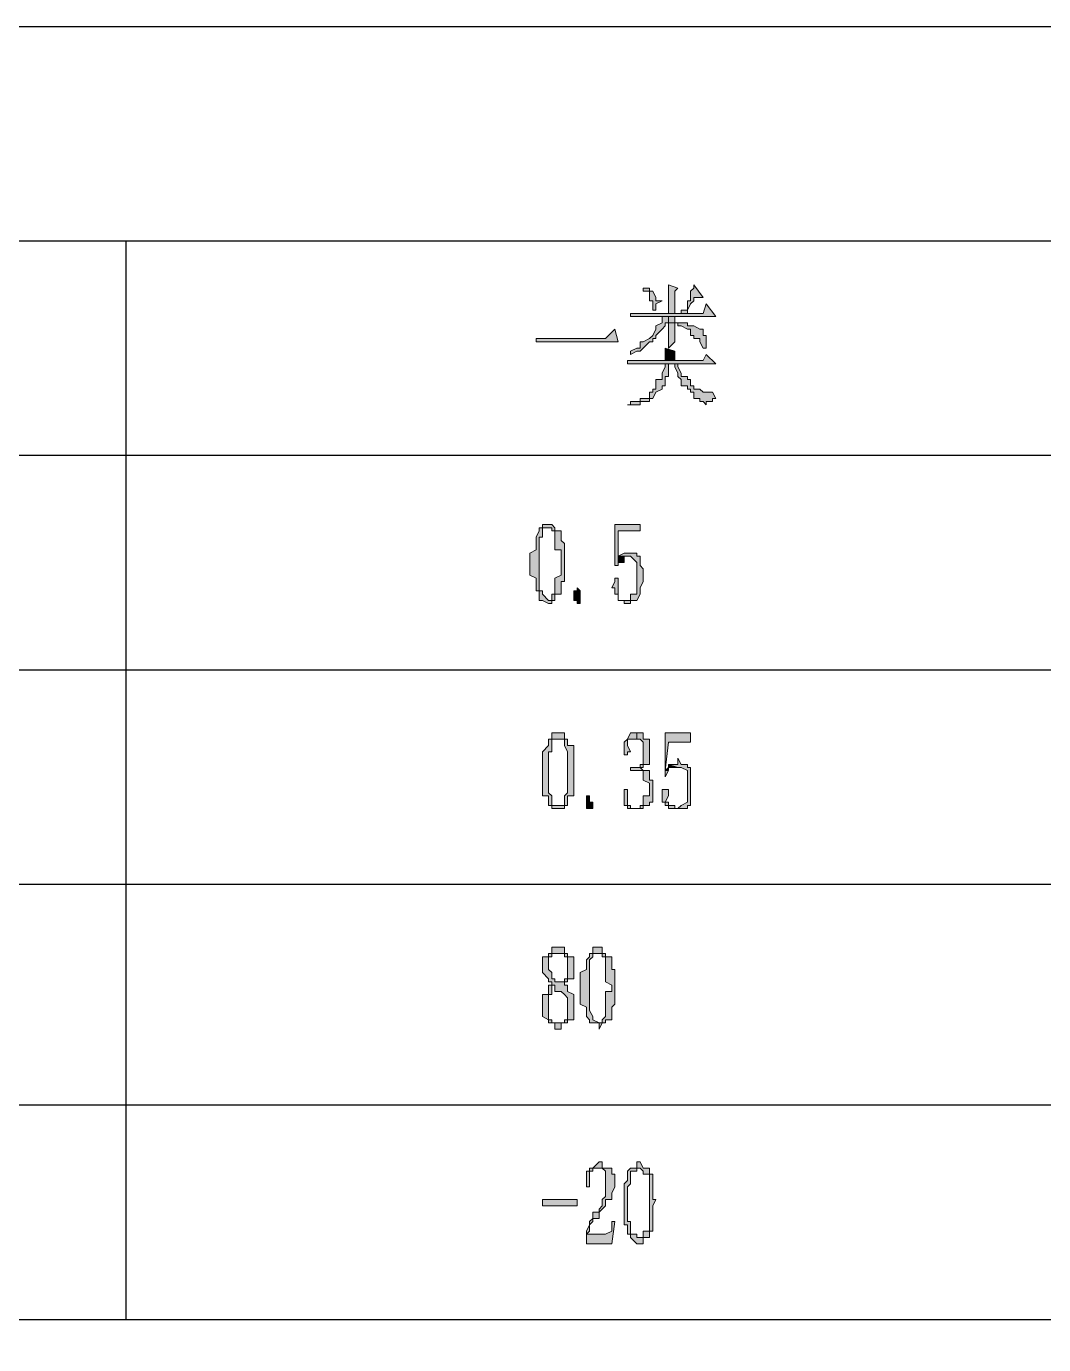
# Model space of a CAD drawing. Header units: millimetres. Extents: x 20 to 821, y 1 to 1134.
# Drawn here: x 613.9 to 671.9, y 1058.4 to 1133.6 of the extents above; entities that cross this region are included whole.
import ezdxf

# ---------------------------------------------------------------- set-up
doc = ezdxf.new("R2010")
doc.units = ezdxf.units.MM
doc.layers.add('1', color=7, linetype='Continuous')

msp = doc.modelspace()

# ---------------------------------------------------------------- hatches: boundary and pattern name
h = msp.add_hatch(color=0)
h.dxf.hatch_style = 2
h.paths.add_polyline_path([(651.96, 1118.841732), (651.96, 1118.661732), (651.78, 1118.481732), (651.78, 1117.941732), (651.6, 1117.941732), (651.6, 1117.401732), (651.24, 1117.401732), (651.24, 1117.221732), (650.88, 1117.221732), (650.52, 1117.221732), (651.6, 1117.221732), (651.6, 1117.401732), (651.78, 1117.761732), (651.96, 1117.941732), (651.96, 1118.121732), (652.32, 1118.121732), (652.5, 1118.121732)])
h = msp.add_hatch(color=0)
h.dxf.hatch_style = 2
h.paths.add_polyline_path([(650.52, 1118.841732), (650.52, 1117.221732), (650.88, 1117.221732), (650.88, 1118.481732), (651.06, 1118.661732)])
h = msp.add_hatch(color=0)
h.dxf.hatch_style = 2
h.paths.add_polyline_path([(649.08, 1118.661732), (649.08, 1118.481732), (649.44, 1118.481732), (649.44, 1117.941732), (649.62, 1117.941732), (649.62, 1117.401732), (649.8, 1117.401732), (649.8, 1117.761732), (650.16, 1117.941732), (649.8, 1117.941732), (649.8, 1118.121732), (649.62, 1118.481732), (649.44, 1118.481732), (649.44, 1118.661732)])
h = msp.add_hatch(color=0)
h.dxf.hatch_style = 2
h.paths.add_polyline_path([(652.68, 1117.761732), (652.5, 1117.221732), (648.36, 1117.221732), (648.36, 1117.041732), (653.22, 1117.041732)])
h = msp.add_hatch(color=0)
h.dxf.hatch_style = 2
h.paths.add_polyline_path([(650.34, 1117.041732), (650.16, 1117.041732), (650.16, 1116.681732), (649.8, 1116.501732), (649.8, 1116.321732), (649.62, 1115.961732), (649.44, 1115.781732), (649.08, 1115.601732), (648.9, 1115.601732), (648.9, 1115.241732), (648.72, 1115.241732), (648.36, 1115.061732), (648.36, 1114.881732), (648.72, 1115.061732), (648.9, 1115.061732), (649.08, 1115.241732), (649.44, 1115.601732), (649.62, 1115.601732), (649.62, 1115.781732), (649.8, 1115.781732), (649.8, 1115.961732), (650.16, 1116.321732), (650.34, 1116.501732), (650.34, 1116.681732), (650.52, 1116.681732), (650.52, 1117.041732)])
h = msp.add_hatch(color=0)
h.dxf.hatch_style = 2
h.paths.add_polyline_path([(650.88, 1117.041732), (650.34, 1117.041732), (650.52, 1117.041732), (650.52, 1116.681732), (650.88, 1116.681732), (651.06, 1116.681732), (651.06, 1116.501732), (651.24, 1116.501732), (651.6, 1116.321732), (651.78, 1116.321732), (651.78, 1115.961732), (651.96, 1115.961732), (651.96, 1115.781732), (652.32, 1115.781732), (652.32, 1115.601732), (652.5, 1115.241732), (652.68, 1115.241732), (652.68, 1115.601732), (652.68, 1115.961732), (652.5, 1115.961732), (652.5, 1116.321732), (652.32, 1116.321732), (651.96, 1116.501732), (651.6, 1116.501732), (651.6, 1116.681732), (650.88, 1116.681732)])
h = msp.add_hatch(color=0)
h.dxf.hatch_style = 2
h.paths.add_polyline_path([(650.52, 1116.681732), (650.52, 1115.241732), (650.88, 1115.601732), (650.88, 1116.681732)])
h = msp.add_hatch(color=0)
h.dxf.hatch_style = 2
h.paths.add_polyline_path([(647.46, 1116.321732), (646.92, 1115.781732), (642.96, 1115.781732), (642.96, 1115.601732), (647.64, 1115.601732)])
h = msp.add_hatch(color=0)
h.dxf.hatch_style = 2
h.paths.add_polyline_path([(650.34, 1115.241732), (650.34, 1114.521732), (650.52, 1114.521732), (650.88, 1114.521732), (650.88, 1114.881732), (650.88, 1115.061732)])
h = msp.add_hatch(color=0)
h.dxf.hatch_style = 2
h.paths.add_polyline_path([(652.68, 1114.881732), (652.5, 1114.521732), (648.18, 1114.521732), (648.18, 1114.341732), (653.22, 1114.341732)])
h = msp.add_hatch(color=0)
h.dxf.hatch_style = 2
h.paths.add_polyline_path([(650.52, 1114.341732), (650.34, 1114.341732), (650.34, 1114.161732), (650.16, 1113.801732), (650.16, 1113.441732), (649.8, 1113.441732), (649.8, 1112.901732), (649.62, 1112.901732), (649.62, 1112.721732), (649.44, 1112.721732), (649.44, 1112.361732), (649.08, 1112.361732), (648.9, 1112.361732), (648.9, 1112.181732), (648.36, 1112.181732), (648.36, 1112.001732), (648.18, 1112.001732), (648.9, 1112.001732), (648.9, 1112.181732), (649.44, 1112.181732), (649.44, 1112.361732), (649.62, 1112.361732), (649.8, 1112.721732), (650.16, 1112.901732), (650.16, 1113.081732), (650.34, 1113.081732), (650.34, 1113.621732), (650.52, 1113.621732)])
h = msp.add_hatch(color=0)
h.dxf.hatch_style = 2
h.paths.add_polyline_path([(651.06, 1114.341732), (650.88, 1114.341732), (650.88, 1114.161732), (651.06, 1113.801732), (651.06, 1113.621732), (651.24, 1113.441732), (651.24, 1113.081732), (651.6, 1113.081732), (651.6, 1112.901732), (651.78, 1112.901732), (651.78, 1112.721732), (651.96, 1112.721732), (651.96, 1112.361732), (652.32, 1112.361732), (652.32, 1112.181732), (652.5, 1112.181732), (652.68, 1112.001732), (652.68, 1112.181732), (653.04, 1112.181732), (653.04, 1112.361732), (653.22, 1112.361732), (653.04, 1112.721732), (652.5, 1112.721732), (652.32, 1112.901732), (651.96, 1112.901732), (651.96, 1113.081732), (651.78, 1113.081732), (651.78, 1113.441732), (651.6, 1113.441732), (651.6, 1113.621732), (651.24, 1113.621732), (651.24, 1113.801732), (651.06, 1114.161732)])
h = msp.add_hatch(color=0)
h.dxf.hatch_style = 2
h.paths.add_polyline_path([(643.14, 1104.981732), (643.14, 1104.801732), (642.96, 1104.441732), (642.96, 1103.721732), (642.6, 1103.541732), (642.6, 1102.281732), (642.96, 1102.101732), (642.96, 1101.561732), (642.96, 1101.381732), (643.14, 1101.381732), (643.14, 1100.841732), (643.32, 1100.841732), (643.68, 1100.661732), (643.86, 1100.661732), (643.86, 1100.841732), (644.04, 1100.841732), (643.68, 1100.841732), (643.32, 1101.201732), (643.32, 1101.381732), (643.14, 1101.381732), (643.14, 1104.441732), (643.32, 1104.441732), (643.32, 1104.981732), (643.68, 1104.981732)])
h = msp.add_hatch(color=0)
h.dxf.hatch_style = 2
h.paths.add_polyline_path([(643.68, 1105.161732), (643.32, 1105.161732), (643.32, 1104.981732), (643.14, 1104.981732), (643.68, 1104.981732), (643.86, 1104.981732), (643.86, 1104.801732), (644.04, 1104.801732), (644.04, 1104.441732), (644.04, 1103.721732), (644.4, 1103.721732), (644.4, 1103.001732), (644.4, 1102.821732), (644.4, 1102.281732), (644.04, 1102.101732), (644.04, 1101.201732), (643.86, 1101.201732), (643.86, 1100.841732), (643.68, 1100.841732), (644.04, 1100.841732), (644.04, 1101.201732), (644.4, 1101.201732), (644.4, 1101.381732), (644.4, 1101.921732), (644.58, 1101.921732), (644.58, 1104.081732), (644.4, 1104.261732), (644.4, 1104.801732), (644.04, 1104.801732), (644.04, 1104.981732), (643.86, 1105.161732)])
h = msp.add_hatch(color=0)
h.dxf.hatch_style = 2
h.paths.add_polyline_path([(648.9, 1105.161732), (647.46, 1105.161732), (647.46, 1102.821732), (647.64, 1102.821732), (647.64, 1103.001732), (647.64, 1104.801732), (648.9, 1104.801732)])
h = msp.add_hatch(color=0)
h.dxf.hatch_style = 2
h.paths.add_polyline_path([(648.18, 1103.541732), (648, 1103.541732), (647.64, 1103.361732), (648.36, 1103.361732), (648.72, 1103.001732), (648.72, 1101.381732), (648.72, 1101.201732), (648.36, 1101.201732), (648.36, 1100.841732), (648.18, 1100.841732), (647.64, 1100.841732), (648, 1100.841732), (648, 1100.661732), (648.18, 1100.661732), (648.36, 1100.661732), (648.36, 1100.841732), (648.72, 1100.841732), (648.9, 1101.201732), (648.9, 1101.561732), (649.08, 1101.921732), (649.08, 1102.641732), (648.9, 1102.821732), (648.9, 1103.361732), (648.72, 1103.361732), (648.72, 1103.541732), (648.36, 1103.541732)])
h = msp.add_hatch(color=0)
h.dxf.hatch_style = 2
h.paths.add_polyline_path([(647.64, 1103.361732), (647.64, 1103.001732), (648, 1103.001732), (648, 1103.361732), (648.18, 1103.361732)])
h = msp.add_hatch(color=0)
h.dxf.hatch_style = 2
h.paths.add_polyline_path([(645.3, 1100.661732), (645.3, 1100.841732), (645.12, 1100.841732), (645.12, 1101.381732), (645.3, 1101.381732), (645.3, 1101.561732), (645.48, 1101.381732), (645.48, 1100.661732)])
h = msp.add_hatch(color=0)
h.dxf.hatch_style = 2
h.paths.add_polyline_path([(647.46, 1102.101732), (647.46, 1101.921732), (647.28, 1101.561732), (647.46, 1101.561732), (647.46, 1101.381732), (647.46, 1101.201732), (647.64, 1101.201732), (647.64, 1100.841732), (648.18, 1100.841732), (647.64, 1100.841732), (647.64, 1101.201732), (647.64, 1101.561732), (647.64, 1102.101732)])
h = msp.add_hatch(color=0)
h.dxf.hatch_style = 2
h.paths.add_polyline_path([(644.4, 1093.281732), (643.86, 1093.281732), (643.86, 1092.921732), (644.58, 1092.921732), (644.58, 1092.741732), (644.58, 1092.561732), (644.76, 1092.201732), (644.76, 1091.121732), (644.76, 1090.761732), (644.76, 1089.861732), (644.58, 1089.681732), (644.58, 1089.141732), (644.4, 1089.141732), (644.76, 1089.141732), (644.76, 1089.321732), (644.76, 1089.681732), (645.12, 1089.681732), (645.12, 1092.561732), (644.76, 1092.561732), (644.76, 1092.921732), (644.58, 1092.921732), (644.58, 1093.281732)])
h = msp.add_hatch(color=0)
h.dxf.hatch_style = 2
h.paths.add_polyline_path([(648.36, 1093.281732), (648.18, 1092.921732), (648, 1092.741732), (648, 1092.021732), (648.18, 1092.021732), (648.18, 1092.201732), (648.36, 1092.201732), (648.18, 1092.561732), (648.18, 1092.921732), (648.36, 1092.921732), (648.72, 1092.921732), (648.72, 1093.281732)])
h = msp.add_hatch(color=0)
h.dxf.hatch_style = 2
h.paths.add_polyline_path([(648.72, 1093.281732), (648.36, 1093.281732), (648.72, 1093.281732), (648.72, 1092.921732), (648.9, 1092.921732), (649.08, 1092.741732), (649.08, 1091.481732), (648.9, 1091.481732), (648.9, 1091.301732), (648.36, 1091.301732), (648.36, 1091.121732), (649.08, 1091.121732), (649.08, 1090.761732), (649.08, 1090.581732), (649.44, 1090.401732), (649.44, 1089.681732), (649.08, 1089.681732), (649.08, 1089.141732), (648.9, 1089.141732), (648.9, 1088.961732), (648.72, 1088.961732), (649.08, 1088.961732), (649.08, 1089.141732), (649.44, 1089.141732), (649.44, 1089.321732), (649.62, 1089.321732), (649.62, 1089.681732), (649.62, 1090.581732), (649.44, 1090.581732), (649.44, 1091.121732), (649.08, 1091.121732), (648.9, 1091.301732), (649.08, 1091.301732), (649.08, 1091.481732), (649.44, 1091.481732), (649.44, 1091.841732), (649.44, 1092.921732), (649.08, 1092.921732), (649.08, 1093.281732), (648.9, 1093.281732)])
h = msp.add_hatch(color=0)
h.dxf.hatch_style = 2
h.paths.add_polyline_path([(651.78, 1093.281732), (650.34, 1093.281732), (650.34, 1090.761732), (650.52, 1091.121732), (650.34, 1091.121732), (650.52, 1092.741732), (651.78, 1092.741732)])
h = msp.add_hatch(color=0)
h.dxf.hatch_style = 2
h.paths.add_polyline_path([(643.86, 1092.921732), (643.68, 1092.921732), (643.68, 1092.741732), (643.68, 1092.561732), (643.32, 1092.201732), (643.32, 1089.861732), (643.32, 1089.681732), (643.68, 1089.681732), (643.68, 1089.321732), (643.68, 1089.141732), (643.86, 1089.141732), (643.86, 1088.961732), (644.04, 1088.961732), (644.58, 1088.961732), (644.58, 1089.141732), (643.86, 1089.141732), (643.86, 1089.321732), (643.86, 1089.681732), (643.68, 1089.861732), (643.68, 1092.201732), (643.86, 1092.201732), (643.86, 1092.921732), (644.04, 1092.921732), (644.4, 1092.921732)])
h = msp.add_hatch(color=0)
h.dxf.hatch_style = 2
h.paths.add_polyline_path([(651.06, 1091.841732), (651.06, 1091.481732), (650.88, 1091.481732), (650.52, 1091.481732), (651.06, 1091.301732), (651.24, 1091.301732), (651.6, 1091.121732), (651.6, 1089.681732), (651.6, 1089.321732), (651.24, 1089.141732), (651.06, 1088.961732), (650.52, 1088.961732), (650.88, 1088.961732), (651.6, 1088.961732), (651.6, 1089.141732), (651.78, 1089.141732), (651.78, 1089.321732), (651.78, 1091.301732), (651.6, 1091.301732), (651.6, 1091.481732), (651.24, 1091.481732)])
h = msp.add_hatch(color=0)
h.dxf.hatch_style = 2
h.paths.add_polyline_path([(650.52, 1091.481732), (650.52, 1091.301732), (650.34, 1091.121732), (650.52, 1091.121732), (650.52, 1091.301732), (651.06, 1091.301732)])
h = msp.add_hatch(color=0)
h.dxf.hatch_style = 2
h.paths.add_polyline_path([(646.02, 1088.961732), (645.84, 1088.961732), (645.84, 1089.141732), (645.84, 1089.681732), (646.02, 1089.681732), (646.02, 1089.321732), (646.2, 1089.321732), (646.2, 1088.961732)])
h = msp.add_hatch(color=0)
h.dxf.hatch_style = 2
h.paths.add_polyline_path([(648.18, 1090.041732), (648, 1090.041732), (648, 1089.861732), (648, 1089.141732), (648.18, 1089.141732), (648.18, 1088.961732), (648.36, 1088.961732), (649.08, 1088.961732), (648.72, 1088.961732), (648.36, 1088.961732), (648.36, 1089.141732), (648.18, 1089.141732), (648.18, 1089.321732)])
h = msp.add_hatch(color=0)
h.dxf.hatch_style = 2
h.paths.add_polyline_path([(650.34, 1090.041732), (650.16, 1090.041732), (650.16, 1089.861732), (650.16, 1089.321732), (650.34, 1089.321732), (650.34, 1089.141732), (650.52, 1089.141732), (650.52, 1088.961732), (651.06, 1088.961732), (650.88, 1088.961732), (650.88, 1089.141732), (650.52, 1089.141732), (650.52, 1089.321732), (650.34, 1089.321732), (650.52, 1089.681732), (650.52, 1090.041732)])
h = msp.add_hatch(color=0)
h.dxf.hatch_style = 2
h.paths.add_polyline_path([(644.4, 1081.041732), (643.86, 1081.041732), (643.86, 1080.681732), (643.68, 1080.681732), (643.68, 1080.501732), (643.32, 1080.501732), (643.32, 1080.321732), (643.32, 1079.601732), (643.68, 1079.241732), (643.68, 1079.061732), (643.86, 1079.061732), (643.86, 1078.881732), (644.04, 1078.881732), (644.04, 1078.521732), (644.4, 1078.521732), (644.58, 1078.341732), (644.76, 1078.161732), (644.76, 1076.901732), (644.58, 1076.901732), (644.58, 1076.721732), (644.4, 1076.721732), (643.86, 1076.721732), (644.04, 1076.721732), (644.04, 1076.361732), (644.4, 1076.361732), (644.4, 1076.721732), (644.58, 1076.721732), (644.76, 1076.721732), (644.76, 1076.901732), (645.12, 1076.901732), (645.12, 1077.081732), (645.12, 1078.341732), (644.76, 1078.521732), (644.76, 1078.881732), (644.58, 1078.881732), (644.58, 1079.061732), (644.4, 1079.061732), (644.04, 1079.061732), (644.04, 1079.241732), (643.86, 1079.241732), (643.86, 1079.601732), (643.68, 1079.781732), (643.68, 1080.501732), (643.86, 1080.501732), (643.86, 1080.681732), (644.04, 1080.681732), (644.58, 1080.681732), (644.58, 1081.041732)])
h = msp.add_hatch(color=0)
h.dxf.hatch_style = 2
h.paths.add_polyline_path([(644.58, 1080.681732), (644.4, 1080.681732), (644.58, 1080.681732), (644.58, 1080.501732), (644.76, 1080.501732), (644.76, 1079.241732), (644.58, 1079.241732), (644.58, 1079.061732), (644.4, 1079.061732), (644.76, 1079.061732), (644.76, 1079.241732), (645.12, 1079.241732), (645.12, 1079.601732), (645.12, 1080.501732), (644.76, 1080.501732), (644.76, 1080.681732)])
h = msp.add_hatch(color=0)
h.dxf.hatch_style = 2
h.paths.add_polyline_path([(646.02, 1080.681732), (646.02, 1080.501732), (645.84, 1080.321732), (645.84, 1079.781732), (645.48, 1079.601732), (645.48, 1077.801732), (645.84, 1077.621732), (645.84, 1077.441732), (645.84, 1077.081732), (646.02, 1076.901732), (646.02, 1076.721732), (646.2, 1076.721732), (646.56, 1076.721732), (646.56, 1076.361732), (646.74, 1076.721732), (646.92, 1076.721732), (646.56, 1076.721732), (646.2, 1076.901732), (646.2, 1077.081732), (646.02, 1077.441732), (646.02, 1080.321732), (646.2, 1080.501732), (646.2, 1080.681732), (646.56, 1080.681732)])
h = msp.add_hatch(color=0)
h.dxf.hatch_style = 2
h.paths.add_polyline_path([(646.56, 1081.041732), (646.2, 1081.041732), (646.2, 1080.681732), (646.02, 1080.681732), (646.56, 1080.681732), (646.74, 1080.681732), (646.74, 1080.501732), (646.92, 1080.501732), (646.92, 1080.321732), (646.92, 1079.061732), (647.28, 1078.881732), (647.28, 1078.521732), (646.92, 1078.521732), (646.92, 1078.341732), (646.92, 1077.081732), (646.74, 1076.901732), (646.74, 1076.721732), (646.56, 1076.721732), (646.92, 1076.721732), (646.92, 1076.901732), (647.28, 1076.901732), (647.28, 1077.081732), (647.28, 1077.621732), (647.46, 1077.801732), (647.46, 1079.781732), (647.28, 1079.781732), (647.28, 1080.501732), (646.92, 1080.501732), (646.92, 1080.681732), (646.74, 1080.681732), (646.74, 1081.041732)])
h = msp.add_hatch(color=0)
h.dxf.hatch_style = 2
h.paths.add_polyline_path([(643.86, 1078.881732), (643.68, 1078.881732), (643.68, 1078.521732), (643.68, 1078.341732), (643.32, 1078.341732), (643.32, 1077.081732), (643.68, 1076.901732), (643.68, 1076.721732), (643.86, 1076.721732), (644.4, 1076.721732), (644.04, 1076.721732), (643.86, 1076.721732), (643.86, 1076.901732), (643.68, 1076.901732), (643.68, 1077.081732), (643.68, 1078.341732), (643.86, 1078.341732), (643.86, 1078.881732), (644.04, 1078.881732)])
h = msp.add_hatch(color=0)
h.dxf.hatch_style = 2
h.paths.add_polyline_path([(646.56, 1068.801732), (646.2, 1068.441732), (646.74, 1068.441732), (646.92, 1068.261732), (646.92, 1066.821732), (646.74, 1066.641732), (646.74, 1066.281732), (646.56, 1066.101732), (646.56, 1065.921732), (646.2, 1065.921732), (646.2, 1065.561732), (646.02, 1065.381732), (646.02, 1065.201732), (645.84, 1064.841732), (645.84, 1064.661732), (646.02, 1064.841732), (646.02, 1065.201732), (646.2, 1065.381732), (646.2, 1065.561732), (646.56, 1065.561732), (646.56, 1065.921732), (646.74, 1066.101732), (646.92, 1066.281732), (646.92, 1066.641732), (647.28, 1066.641732), (647.28, 1067.001732), (647.46, 1067.361732), (647.46, 1068.081732), (647.28, 1068.081732), (647.28, 1068.441732), (646.92, 1068.441732), (646.74, 1068.441732), (646.74, 1068.801732)])
h = msp.add_hatch(color=0)
h.dxf.hatch_style = 2
h.paths.add_polyline_path([(646.2, 1068.441732), (646.02, 1068.441732), (646.02, 1068.261732), (645.84, 1068.261732), (645.84, 1068.081732), (645.84, 1067.361732), (646.02, 1067.361732), (646.02, 1068.261732), (646.2, 1068.261732), (646.2, 1068.441732), (646.56, 1068.441732)])
h = msp.add_hatch(color=0)
h.dxf.hatch_style = 2
h.paths.add_polyline_path([(648.36, 1068.441732), (648.18, 1068.261732), (648.18, 1067.721732), (648, 1067.541732), (648, 1065.201732), (648.18, 1065.201732), (648.18, 1064.661732), (648.36, 1064.661732), (648.36, 1064.481732), (648.72, 1064.121732), (649.08, 1064.121732), (649.08, 1064.481732), (648.72, 1064.481732), (648.72, 1064.661732), (648.36, 1064.661732), (648.36, 1064.841732), (648.36, 1065.381732), (648.18, 1065.381732), (648.18, 1067.361732), (648.36, 1067.541732), (648.36, 1068.261732), (648.72, 1068.261732), (648.72, 1068.441732), (648.9, 1068.441732)])
h = msp.add_hatch(color=0)
h.dxf.hatch_style = 2
h.paths.add_polyline_path([(648.9, 1068.801732), (648.72, 1068.801732), (648.72, 1068.441732), (648.36, 1068.441732), (648.9, 1068.441732), (649.08, 1068.261732), (649.08, 1068.081732), (649.44, 1068.081732), (649.44, 1066.641732), (649.44, 1066.281732), (649.44, 1064.841732), (649.08, 1064.841732), (649.08, 1064.481732), (648.9, 1064.481732), (649.44, 1064.481732), (649.44, 1064.661732), (649.44, 1064.841732), (649.62, 1064.841732), (649.62, 1066.281732), (649.8, 1066.641732), (649.62, 1066.641732), (649.62, 1066.821732), (649.62, 1068.081732), (649.44, 1068.081732), (649.44, 1068.441732), (649.08, 1068.441732)])
h = msp.add_hatch(color=0)
h.dxf.hatch_style = 2
h.paths.add_polyline_path([(643.32, 1066.281732), (643.32, 1066.641732), (645.3, 1066.641732), (645.3, 1066.281732)])
h = msp.add_hatch(color=0)
h.dxf.hatch_style = 2
h.paths.add_polyline_path([(647.46, 1065.381732), (647.28, 1065.381732), (647.28, 1065.201732), (647.28, 1064.841732), (646.92, 1064.661732), (645.84, 1064.661732), (645.84, 1064.121732), (647.28, 1064.121732)])

# ---------------------------------------------------------------- linework, layer by layer
at = {"layer": '1', "color": 0, "lineweight": 25}
for points in [[(20.16, 1133.601732), (821.16, 1133.601732), (821.16, 0.501732), (20.16, 0.501732), (20.16, 1133.601732)], [(557.64, 1133.601732), (821.16, 1133.601732)], [(557.64, 1121.361732), (821.16, 1121.361732)], [(619.56, 1059.801732), (619.56, 1121.361732)], [(557.64, 1109.121732), (821.16, 1109.121732)], [(557.64, 1096.881732), (821.16, 1096.881732)], [(557.64, 1084.641732), (821.16, 1084.641732)], [(557.64, 1072.041732), (821.16, 1072.041732)], [(557.64, 1059.801732), (821.16, 1059.801732)], [(557.64, 1059.801732), (774.72, 1059.801732)]]:
    msp.add_lwpolyline(points, dxfattribs=at)
at = {"layer": '1', "color": 0, "lineweight": 5}
for points in [[(651.96, 1118.841732), (651.96, 1118.661732), (651.78, 1118.481732), (651.78, 1117.941732), (651.6, 1117.941732), (651.6, 1117.401732), (651.24, 1117.401732), (651.24, 1117.221732), (650.88, 1117.221732), (650.52, 1117.221732), (651.6, 1117.221732), (651.6, 1117.401732), (651.78, 1117.761732), (651.96, 1117.941732), (651.96, 1118.121732), (652.32, 1118.121732), (652.5, 1118.121732), (651.96, 1118.841732)], [(650.52, 1118.841732), (650.52, 1117.221732), (650.88, 1117.221732), (650.88, 1118.481732), (651.06, 1118.661732), (650.52, 1118.841732)], [(649.08, 1118.661732), (649.08, 1118.481732), (649.44, 1118.481732), (649.44, 1117.941732), (649.62, 1117.941732), (649.62, 1117.401732), (649.8, 1117.401732), (649.8, 1117.761732), (650.16, 1117.941732), (649.8, 1117.941732), (649.8, 1118.121732), (649.62, 1118.481732), (649.44, 1118.481732), (649.44, 1118.661732), (649.08, 1118.661732)], [(652.68, 1117.761732), (652.5, 1117.221732), (648.36, 1117.221732), (648.36, 1117.041732), (653.22, 1117.041732), (652.68, 1117.761732)], [(650.34, 1117.041732), (650.16, 1117.041732), (650.16, 1116.681732), (649.8, 1116.501732), (649.8, 1116.321732), (649.62, 1115.961732), (649.44, 1115.781732), (649.08, 1115.601732), (648.9, 1115.601732), (648.9, 1115.241732), (648.72, 1115.241732), (648.36, 1115.061732), (648.36, 1114.881732), (648.72, 1115.061732), (648.9, 1115.061732), (649.08, 1115.241732), (649.44, 1115.601732), (649.62, 1115.601732), (649.62, 1115.781732), (649.8, 1115.781732), (649.8, 1115.961732), (650.16, 1116.321732), (650.34, 1116.501732), (650.34, 1116.681732), (650.52, 1116.681732), (650.52, 1117.041732), (650.34, 1117.041732)], [(650.88, 1117.041732), (650.34, 1117.041732), (650.52, 1117.041732), (650.52, 1116.681732), (650.88, 1116.681732), (651.06, 1116.681732), (651.06, 1116.501732), (651.24, 1116.501732), (651.6, 1116.321732), (651.78, 1116.321732), (651.78, 1115.961732), (651.96, 1115.961732), (651.96, 1115.781732), (652.32, 1115.781732), (652.32, 1115.601732), (652.5, 1115.241732), (652.68, 1115.241732), (652.68, 1115.601732), (652.68, 1115.961732), (652.5, 1115.961732), (652.5, 1116.321732), (652.32, 1116.321732), (651.96, 1116.501732), (651.6, 1116.501732), (651.6, 1116.681732), (650.88, 1116.681732), (650.88, 1117.041732)], [(650.52, 1116.681732), (650.52, 1115.241732), (650.88, 1115.601732), (650.88, 1116.681732), (650.52, 1116.681732)], [(647.46, 1116.321732), (646.92, 1115.781732), (642.96, 1115.781732), (642.96, 1115.601732), (647.64, 1115.601732), (647.46, 1116.321732)], [(650.34, 1115.241732), (650.34, 1114.521732), (650.52, 1114.521732), (650.88, 1114.521732), (650.88, 1114.881732), (650.88, 1115.061732), (650.34, 1115.241732)], [(652.68, 1114.881732), (652.5, 1114.521732), (648.18, 1114.521732), (648.18, 1114.341732), (653.22, 1114.341732), (652.68, 1114.881732)], [(650.52, 1114.341732), (650.34, 1114.341732), (650.34, 1114.161732), (650.16, 1113.801732), (650.16, 1113.441732), (649.8, 1113.441732), (649.8, 1112.901732), (649.62, 1112.901732), (649.62, 1112.721732), (649.44, 1112.721732), (649.44, 1112.361732), (649.08, 1112.361732), (648.9, 1112.361732), (648.9, 1112.181732), (648.36, 1112.181732), (648.36, 1112.001732), (648.18, 1112.001732), (648.18, 1112.001732), (648.9, 1112.001732), (648.9, 1112.181732), (649.44, 1112.181732), (649.44, 1112.361732), (649.62, 1112.361732), (649.8, 1112.721732), (650.16, 1112.901732), (650.16, 1113.081732), (650.34, 1113.081732), (650.34, 1113.621732), (650.52, 1113.621732), (650.52, 1114.341732)], [(651.06, 1114.341732), (650.88, 1114.341732), (650.88, 1114.161732), (651.06, 1113.801732), (651.06, 1113.621732), (651.24, 1113.441732), (651.24, 1113.081732), (651.6, 1113.081732), (651.6, 1112.901732), (651.78, 1112.901732), (651.78, 1112.721732), (651.96, 1112.721732), (651.96, 1112.361732), (652.32, 1112.361732), (652.32, 1112.181732), (652.5, 1112.181732), (652.68, 1112.001732), (652.68, 1112.181732), (653.04, 1112.181732), (653.04, 1112.361732), (653.22, 1112.361732), (653.04, 1112.721732), (652.5, 1112.721732), (652.32, 1112.901732), (651.96, 1112.901732), (651.96, 1113.081732), (651.78, 1113.081732), (651.78, 1113.441732), (651.6, 1113.441732), (651.6, 1113.621732), (651.24, 1113.621732), (651.24, 1113.801732), (651.06, 1114.161732), (651.06, 1114.341732)], [(643.14, 1104.981732), (643.14, 1104.801732), (642.96, 1104.441732), (642.96, 1103.721732), (642.6, 1103.541732), (642.6, 1102.281732), (642.96, 1102.101732), (642.96, 1101.561732), (642.96, 1101.561732), (642.96, 1101.381732), (643.14, 1101.381732), (643.14, 1100.841732), (643.32, 1100.841732), (643.68, 1100.661732), (643.86, 1100.661732), (643.86, 1100.841732), (644.04, 1100.841732), (643.68, 1100.841732), (643.32, 1101.201732), (643.32, 1101.381732), (643.14, 1101.381732), (643.14, 1104.441732), (643.32, 1104.441732), (643.32, 1104.981732), (643.68, 1104.981732), (643.14, 1104.981732)], [(643.68, 1105.161732), (643.32, 1105.161732), (643.32, 1104.981732), (643.14, 1104.981732), (643.68, 1104.981732), (643.86, 1104.981732), (643.86, 1104.801732), (644.04, 1104.801732), (644.04, 1104.441732), (644.04, 1103.721732), (644.4, 1103.721732), (644.4, 1103.001732), (644.4, 1102.821732), (644.4, 1102.281732), (644.04, 1102.101732), (644.04, 1101.201732), (643.86, 1101.201732), (643.86, 1100.841732), (643.68, 1100.841732), (644.04, 1100.841732), (644.04, 1101.201732), (644.4, 1101.201732), (644.4, 1101.381732), (644.4, 1101.921732), (644.58, 1101.921732), (644.58, 1104.081732), (644.4, 1104.261732), (644.4, 1104.801732), (644.04, 1104.801732), (644.04, 1104.981732), (643.86, 1105.161732), (643.68, 1105.161732)], [(648.9, 1105.161732), (647.46, 1105.161732), (647.46, 1102.821732), (647.64, 1102.821732), (647.64, 1103.001732), (647.64, 1104.801732), (648.9, 1104.801732), (648.9, 1105.161732)], [(648.18, 1103.541732), (648, 1103.541732), (647.64, 1103.361732), (648.36, 1103.361732), (648.72, 1103.001732), (648.72, 1101.381732), (648.72, 1101.381732), (648.72, 1101.201732), (648.36, 1101.201732), (648.36, 1100.841732), (648.18, 1100.841732), (647.64, 1100.841732), (648, 1100.841732), (648, 1100.661732), (648.18, 1100.661732), (648.36, 1100.661732), (648.36, 1100.841732), (648.72, 1100.841732), (648.9, 1101.201732), (648.9, 1101.561732), (649.08, 1101.921732), (649.08, 1102.641732), (648.9, 1102.821732), (648.9, 1103.361732), (648.72, 1103.361732), (648.72, 1103.541732), (648.36, 1103.541732), (648.18, 1103.541732)], [(647.64, 1103.361732), (647.64, 1103.001732), (648, 1103.001732), (648, 1103.361732), (648.18, 1103.361732), (647.64, 1103.361732)], [(645.3, 1100.661732), (645.3, 1100.841732), (645.12, 1100.841732), (645.12, 1101.381732), (645.3, 1101.381732), (645.3, 1101.561732), (645.48, 1101.381732), (645.48, 1100.661732), (645.3, 1100.661732)], [(647.46, 1102.101732), (647.46, 1101.921732), (647.28, 1101.561732), (647.46, 1101.561732), (647.46, 1101.381732), (647.46, 1101.201732), (647.64, 1101.201732), (647.64, 1100.841732), (648.18, 1100.841732), (647.64, 1100.841732), (647.64, 1101.201732), (647.64, 1101.561732), (647.64, 1101.561732), (647.64, 1102.101732), (647.46, 1102.101732)], [(644.4, 1093.281732), (643.86, 1093.281732), (643.86, 1092.921732), (644.58, 1092.921732), (644.58, 1092.741732), (644.58, 1092.561732), (644.76, 1092.201732), (644.76, 1091.121732), (644.76, 1090.761732), (644.76, 1089.861732), (644.58, 1089.681732), (644.58, 1089.141732), (644.4, 1089.141732), (644.76, 1089.141732), (644.76, 1089.321732), (644.76, 1089.681732), (645.12, 1089.681732), (645.12, 1092.561732), (644.76, 1092.561732), (644.76, 1092.921732), (644.58, 1092.921732), (644.58, 1093.281732), (644.4, 1093.281732)], [(648.36, 1093.281732), (648.18, 1092.921732), (648, 1092.741732), (648, 1092.021732), (648.18, 1092.021732), (648.18, 1092.201732), (648.36, 1092.201732), (648.18, 1092.561732), (648.18, 1092.921732), (648.36, 1092.921732), (648.36, 1092.921732), (648.72, 1092.921732), (648.72, 1093.281732), (648.36, 1093.281732)], [(648.72, 1093.281732), (648.36, 1093.281732), (648.72, 1093.281732), (648.72, 1092.921732), (648.9, 1092.921732), (649.08, 1092.741732), (649.08, 1091.481732), (648.9, 1091.481732), (648.9, 1091.301732), (648.9, 1091.301732), (648.36, 1091.301732), (648.36, 1091.121732), (649.08, 1091.121732), (649.08, 1090.761732), (649.08, 1090.581732), (649.44, 1090.401732), (649.44, 1089.681732), (649.08, 1089.681732), (649.08, 1089.141732), (648.9, 1089.141732), (648.9, 1088.961732), (648.72, 1088.961732), (649.08, 1088.961732), (649.08, 1089.141732), (649.44, 1089.141732), (649.44, 1089.321732), (649.62, 1089.321732), (649.62, 1089.681732), (649.62, 1090.581732), (649.44, 1090.581732), (649.44, 1091.121732), (649.08, 1091.121732), (648.9, 1091.301732), (649.08, 1091.301732), (649.08, 1091.481732), (649.44, 1091.481732), (649.44, 1091.841732), (649.44, 1092.921732), (649.08, 1092.921732), (649.08, 1093.281732), (648.9, 1093.281732), (648.72, 1093.281732)], [(651.78, 1093.281732), (650.34, 1093.281732), (650.34, 1090.761732), (650.52, 1091.121732), (650.34, 1091.121732), (650.52, 1092.741732), (651.78, 1092.741732), (651.78, 1093.281732)], [(643.86, 1092.921732), (643.68, 1092.921732), (643.68, 1092.741732), (643.68, 1092.561732), (643.32, 1092.201732), (643.32, 1089.861732), (643.32, 1089.681732), (643.68, 1089.681732), (643.68, 1089.321732), (643.68, 1089.141732), (643.86, 1089.141732), (643.86, 1088.961732), (644.04, 1088.961732), (644.58, 1088.961732), (644.58, 1089.141732), (643.86, 1089.141732), (643.86, 1089.321732), (643.86, 1089.681732), (643.68, 1089.861732), (643.68, 1092.201732), (643.86, 1092.201732), (643.86, 1092.921732), (644.04, 1092.921732), (644.4, 1092.921732), (643.86, 1092.921732)], [(651.06, 1091.841732), (651.06, 1091.481732), (650.88, 1091.481732), (650.52, 1091.481732), (651.06, 1091.301732), (651.24, 1091.301732), (651.6, 1091.121732), (651.6, 1089.681732), (651.6, 1089.321732), (651.24, 1089.141732), (651.06, 1088.961732), (650.52, 1088.961732), (650.88, 1088.961732), (651.6, 1088.961732), (651.6, 1089.141732), (651.78, 1089.141732), (651.78, 1089.321732), (651.78, 1091.301732), (651.6, 1091.301732), (651.6, 1091.481732), (651.24, 1091.481732), (651.06, 1091.841732)], [(650.52, 1091.481732), (650.52, 1091.301732), (650.34, 1091.121732), (650.52, 1091.121732), (650.52, 1091.301732), (651.06, 1091.301732), (650.52, 1091.481732)], [(646.02, 1088.961732), (645.84, 1088.961732), (645.84, 1089.141732), (645.84, 1089.681732), (646.02, 1089.681732), (646.02, 1089.321732), (646.2, 1089.321732), (646.2, 1088.961732), (646.02, 1088.961732)], [(648.18, 1090.041732), (648, 1090.041732), (648, 1089.861732), (648, 1089.141732), (648.18, 1089.141732), (648.18, 1088.961732), (648.36, 1088.961732), (649.08, 1088.961732), (648.72, 1088.961732), (648.36, 1088.961732), (648.36, 1089.141732), (648.18, 1089.141732), (648.18, 1089.321732), (648.18, 1090.041732)], [(650.34, 1090.041732), (650.16, 1090.041732), (650.16, 1089.861732), (650.16, 1089.321732), (650.34, 1089.321732), (650.34, 1089.141732), (650.52, 1089.141732), (650.52, 1088.961732), (651.06, 1088.961732), (650.88, 1088.961732), (650.88, 1089.141732), (650.52, 1089.141732), (650.52, 1089.321732), (650.34, 1089.321732), (650.52, 1089.681732), (650.52, 1089.681732), (650.52, 1090.041732), (650.34, 1090.041732)], [(644.4, 1081.041732), (643.86, 1081.041732), (643.86, 1080.681732), (643.68, 1080.681732), (643.68, 1080.501732), (643.32, 1080.501732), (643.32, 1080.321732), (643.32, 1079.601732), (643.68, 1079.241732), (643.68, 1079.061732), (643.86, 1079.061732), (643.86, 1078.881732), (643.86, 1078.881732), (644.04, 1078.881732), (644.04, 1078.521732), (644.4, 1078.521732), (644.58, 1078.341732), (644.76, 1078.161732), (644.76, 1076.901732), (644.58, 1076.901732), (644.58, 1076.721732), (644.4, 1076.721732), (643.86, 1076.721732), (644.04, 1076.721732), (644.04, 1076.361732), (644.4, 1076.361732), (644.4, 1076.721732), (644.58, 1076.721732), (644.76, 1076.721732), (644.76, 1076.901732), (645.12, 1076.901732), (645.12, 1077.081732), (645.12, 1078.341732), (644.76, 1078.521732), (644.76, 1078.881732), (644.58, 1078.881732), (644.58, 1079.061732), (644.4, 1079.061732), (644.04, 1079.061732), (644.04, 1079.241732), (643.86, 1079.241732), (643.86, 1079.601732), (643.68, 1079.781732), (643.68, 1080.501732), (643.86, 1080.501732), (643.86, 1080.681732), (644.04, 1080.681732), (644.58, 1080.681732), (644.58, 1081.041732), (644.4, 1081.041732)], [(644.58, 1080.681732), (644.4, 1080.681732), (644.58, 1080.681732), (644.58, 1080.501732), (644.76, 1080.501732), (644.76, 1079.241732), (644.58, 1079.241732), (644.58, 1079.061732), (644.4, 1079.061732), (644.76, 1079.061732), (644.76, 1079.241732), (644.76, 1079.241732), (645.12, 1079.241732), (645.12, 1079.601732), (645.12, 1080.501732), (644.76, 1080.501732), (644.76, 1080.681732), (644.58, 1080.681732)], [(646.02, 1080.681732), (646.02, 1080.501732), (645.84, 1080.321732), (645.84, 1079.781732), (645.48, 1079.601732), (645.48, 1077.801732), (645.84, 1077.621732), (645.84, 1077.441732), (645.84, 1077.081732), (646.02, 1076.901732), (646.02, 1076.721732), (646.2, 1076.721732), (646.56, 1076.721732), (646.56, 1076.361732), (646.74, 1076.721732), (646.92, 1076.721732), (646.56, 1076.721732), (646.2, 1076.901732), (646.2, 1077.081732), (646.02, 1077.441732), (646.02, 1080.321732), (646.2, 1080.501732), (646.2, 1080.681732), (646.56, 1080.681732), (646.02, 1080.681732)], [(646.56, 1081.041732), (646.2, 1081.041732), (646.2, 1080.681732), (646.02, 1080.681732), (646.56, 1080.681732), (646.74, 1080.681732), (646.74, 1080.501732), (646.92, 1080.501732), (646.92, 1080.321732), (646.92, 1079.061732), (647.28, 1078.881732), (647.28, 1078.521732), (646.92, 1078.521732), (646.92, 1078.341732), (646.92, 1077.081732), (646.74, 1076.901732), (646.74, 1076.721732), (646.56, 1076.721732), (646.92, 1076.721732), (646.92, 1076.901732), (647.28, 1076.901732), (647.28, 1077.081732), (647.28, 1077.621732), (647.46, 1077.801732), (647.46, 1079.781732), (647.28, 1079.781732), (647.28, 1080.501732), (646.92, 1080.501732), (646.92, 1080.681732), (646.74, 1080.681732), (646.74, 1081.041732), (646.56, 1081.041732)], [(643.86, 1078.881732), (643.68, 1078.881732), (643.68, 1078.521732), (643.68, 1078.341732), (643.32, 1078.341732), (643.32, 1077.081732), (643.68, 1076.901732), (643.68, 1076.721732), (643.86, 1076.721732), (644.4, 1076.721732), (644.04, 1076.721732), (643.86, 1076.721732), (643.86, 1076.901732), (643.86, 1076.901732), (643.68, 1076.901732), (643.68, 1077.081732), (643.68, 1078.341732), (643.86, 1078.341732), (643.86, 1078.881732), (644.04, 1078.881732), (643.86, 1078.881732)], [(646.56, 1068.801732), (646.2, 1068.441732), (646.74, 1068.441732), (646.92, 1068.261732), (646.92, 1066.821732), (646.74, 1066.641732), (646.74, 1066.281732), (646.56, 1066.101732), (646.56, 1065.921732), (646.2, 1065.921732), (646.2, 1065.561732), (646.02, 1065.381732), (646.02, 1065.201732), (645.84, 1064.841732), (645.84, 1064.661732), (646.02, 1064.841732), (646.02, 1065.201732), (646.2, 1065.381732), (646.2, 1065.561732), (646.56, 1065.561732), (646.56, 1065.921732), (646.74, 1066.101732), (646.92, 1066.281732), (646.92, 1066.641732), (647.28, 1066.641732), (647.28, 1067.001732), (647.46, 1067.361732), (647.46, 1068.081732), (647.28, 1068.081732), (647.28, 1068.441732), (646.92, 1068.441732), (646.74, 1068.441732), (646.74, 1068.801732), (646.56, 1068.801732)], [(646.2, 1068.441732), (646.02, 1068.441732), (646.02, 1068.261732), (645.84, 1068.261732), (645.84, 1068.081732), (645.84, 1067.361732), (646.02, 1067.361732), (646.02, 1068.261732), (646.02, 1068.261732), (646.2, 1068.261732), (646.2, 1068.441732), (646.56, 1068.441732), (646.2, 1068.441732)], [(648.36, 1068.441732), (648.18, 1068.261732), (648.18, 1067.721732), (648, 1067.541732), (648, 1065.201732), (648.18, 1065.201732), (648.18, 1064.661732), (648.36, 1064.661732), (648.36, 1064.481732), (648.72, 1064.121732), (649.08, 1064.121732), (649.08, 1064.481732), (648.72, 1064.481732), (648.72, 1064.661732), (648.36, 1064.661732), (648.36, 1064.841732), (648.36, 1065.381732), (648.18, 1065.381732), (648.18, 1067.361732), (648.36, 1067.541732), (648.36, 1068.261732), (648.72, 1068.261732), (648.72, 1068.441732), (648.9, 1068.441732), (648.36, 1068.441732)], [(648.9, 1068.801732), (648.72, 1068.801732), (648.72, 1068.441732), (648.36, 1068.441732), (648.9, 1068.441732), (649.08, 1068.261732), (649.08, 1068.081732), (649.44, 1068.081732), (649.44, 1066.641732), (649.44, 1066.281732), (649.44, 1064.841732), (649.08, 1064.841732), (649.08, 1064.481732), (648.9, 1064.481732), (649.44, 1064.481732), (649.44, 1064.661732), (649.44, 1064.841732), (649.62, 1064.841732), (649.62, 1066.281732), (649.8, 1066.641732), (649.62, 1066.641732), (649.62, 1066.821732), (649.62, 1068.081732), (649.44, 1068.081732), (649.44, 1068.441732), (649.08, 1068.441732), (648.9, 1068.801732)], [(643.32, 1066.281732), (643.32, 1066.641732), (645.3, 1066.641732), (645.3, 1066.281732), (643.32, 1066.281732)], [(647.46, 1065.381732), (647.28, 1065.381732), (647.28, 1065.201732), (647.28, 1064.841732), (646.92, 1064.661732), (645.84, 1064.661732), (645.84, 1064.121732), (647.28, 1064.121732), (647.46, 1065.381732)]]:
    msp.add_lwpolyline(points, dxfattribs=at)

doc.saveas('drawing.dxf')
